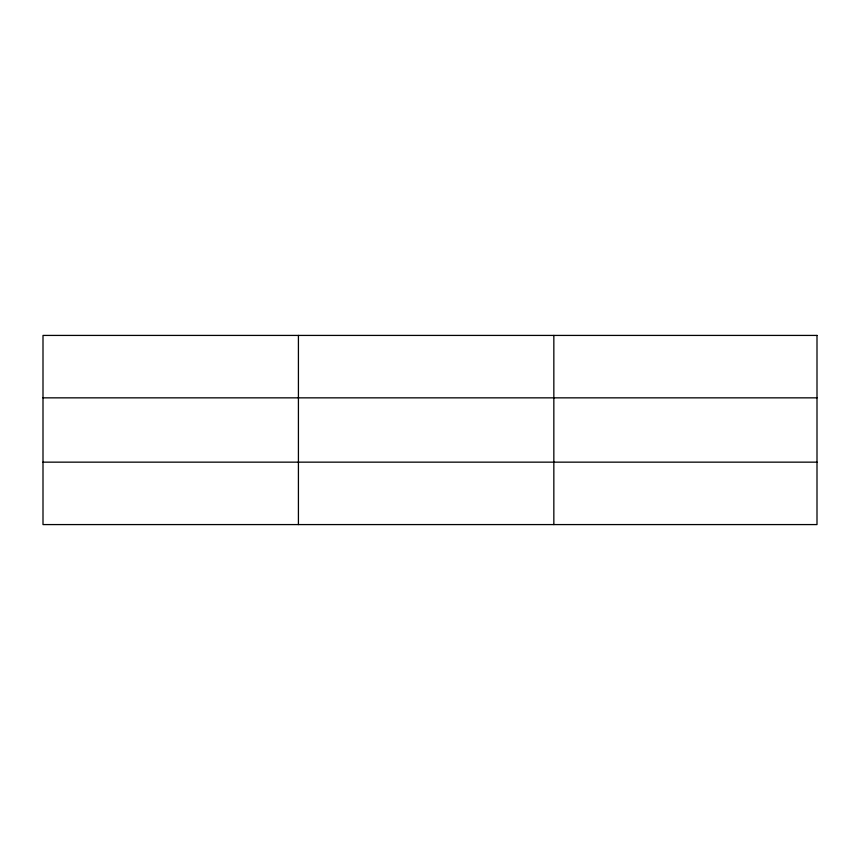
<?xml version="1.0" encoding="UTF-8"?>
<svg xmlns="http://www.w3.org/2000/svg" width="860" height="860" viewBox="0 0 860 860"><rect width="100%" height="100%" fill="white"/><g stroke="black" fill="none" stroke-linecap="round" stroke-linejoin="round"><path stroke-width="1.29" d="M298.42 524.578L298.42 335.421M553.84 524.578L553.84 335.421M43 397.847L817 397.847M43 462.153L817 462.153M817 335.421L817 524.578L43 524.578L43 335.421L817 335.421"/></g></svg>
